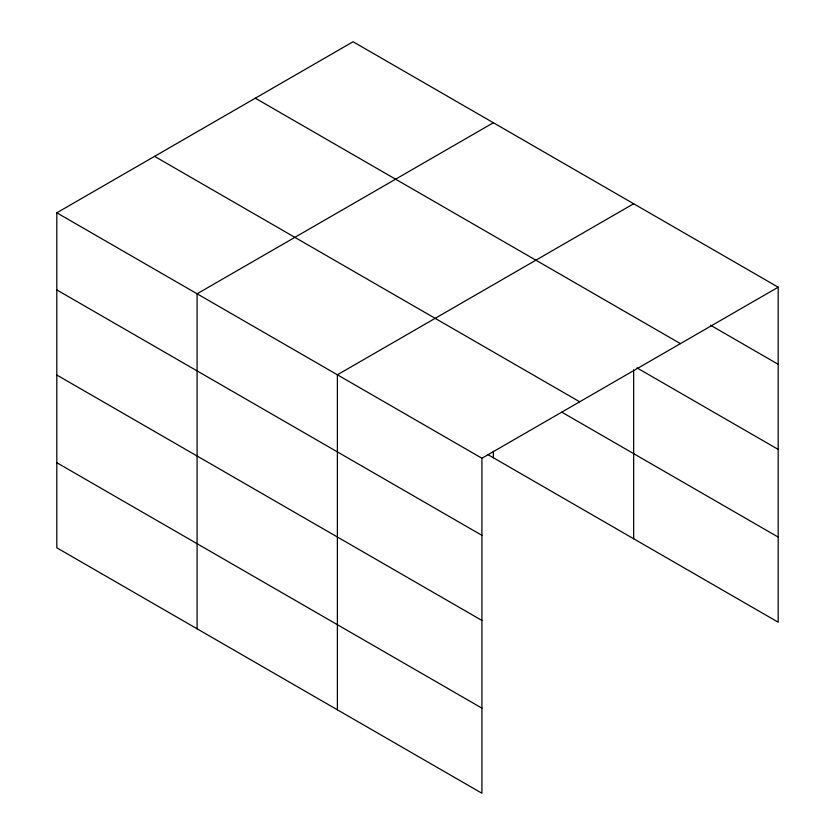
<?xml version="1.0" encoding="UTF-8"?>
<svg xmlns="http://www.w3.org/2000/svg" width="835" height="835" viewBox="0 0 835 835"><rect width="100%" height="100%" fill="white"/><g stroke="black" fill="none" stroke-linecap="round" stroke-linejoin="round"><path stroke-width="1.25" d="M778.189 287.188L353.08 41.75L56.811 212.8L56.811 547.812L481.92 793.25L481.92 458.238L778.189 287.188L778.189 622.2L487.755 454.511M493.37 122.745L197.091 293.795L197.091 628.807M633.661 203.74L337.382 374.79L337.382 709.802M710.439 325.17L778.189 364.29M255.312 98.196L680.421 343.634M637.042 367.911L778.189 449.397M154.579 156.354L579.688 401.792M561.83 412.166L778.189 537.082M56.811 212.8L481.92 458.238M56.811 289.912L481.92 535.339M56.811 375.019L481.92 620.457M56.811 462.705L481.92 708.143M633.661 369.821L633.661 538.752M493.37 451.307L493.37 457.757"/></g></svg>
